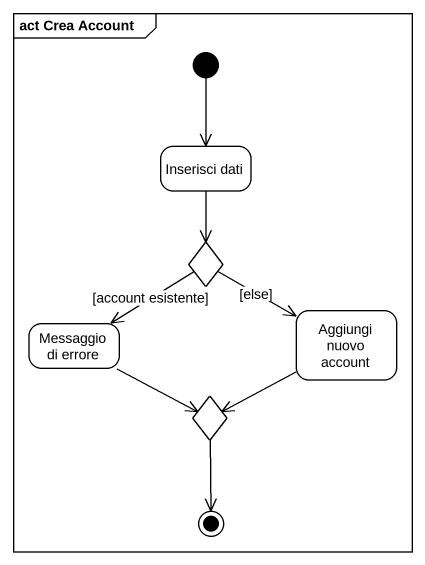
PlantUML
@startuml
mainframe act Crea Account
hide empty description
state "Inserisci dati" as Inserisci_dati
state choice1 <<choice>>
state "Messaggio di errore" as Messaggio_di_errore
state "Aggiungi nuovo account" as Aggiungi_nuovo_account
state choice2 <<choice>>
[*] --> Inserisci_dati
Inserisci_dati --> choice1
choice1 --> Messaggio_di_errore : [account esistente]
choice1 -right-> Aggiungi_nuovo_account : [else]
Messaggio_di_errore -right-> choice2
Aggiungi_nuovo_account -left-> choice2
choice2 --> [*]
@enduml
